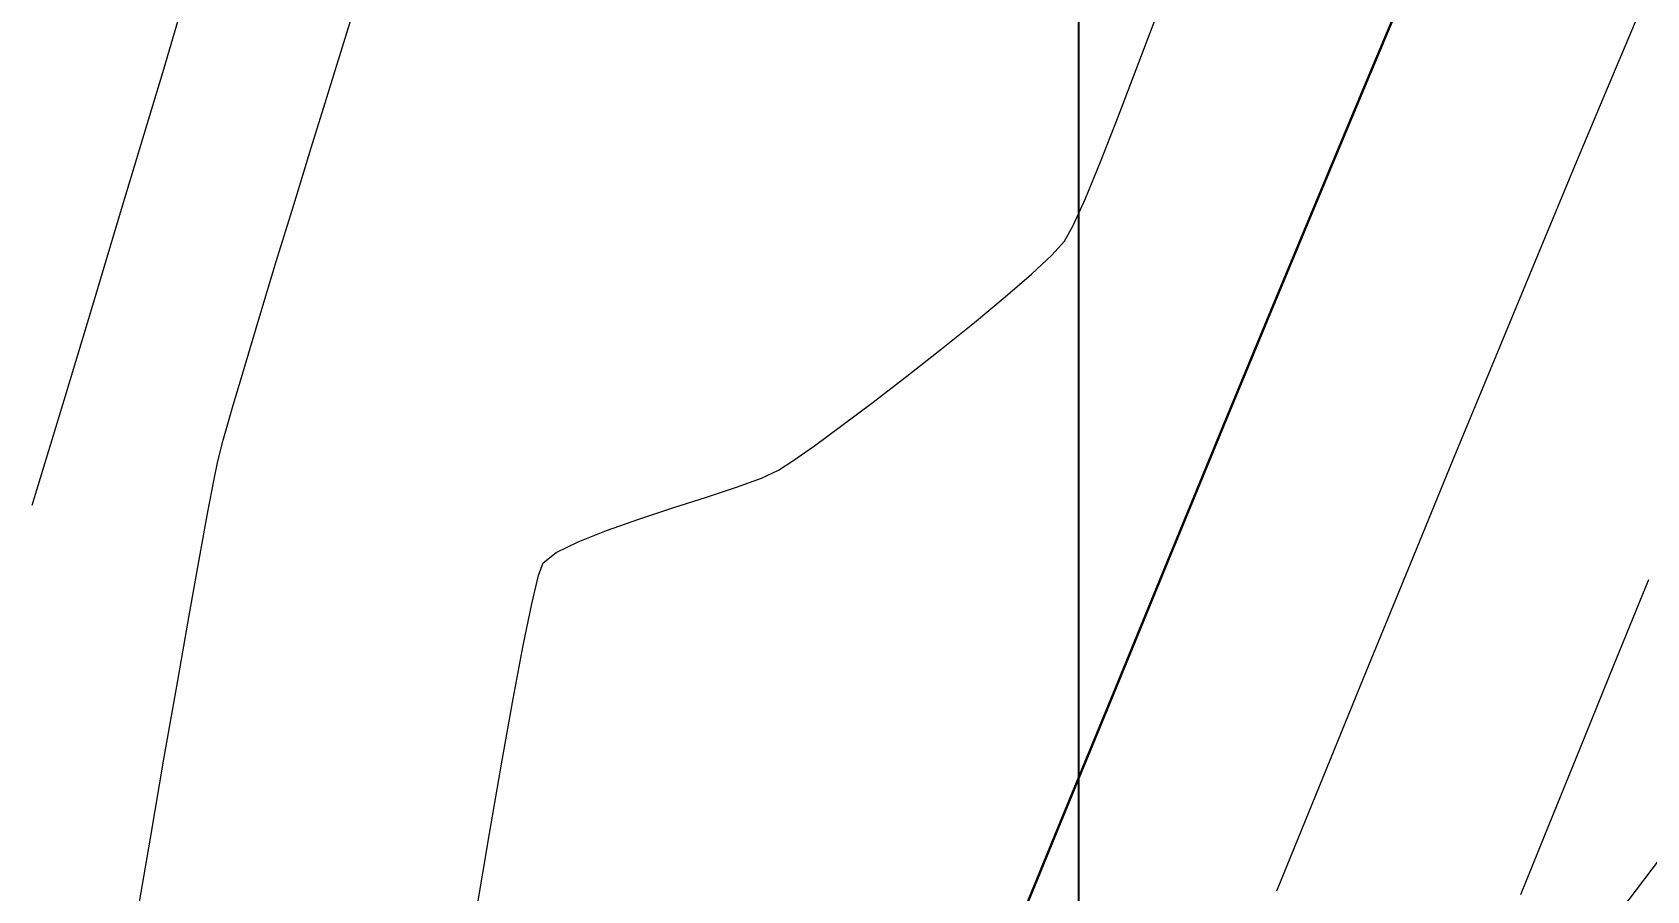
# Model space of a CAD drawing. Header units: millimetres. Extents: x 736950 to 740938, y 8500595 to 8502163.
# Drawn here: x 738059.5 to 738122, y 8501310.9 to 8501344.2 of the extents above; entities that cross this region are included whole.
import ezdxf

# ---------------------------------------------------------------- set-up
doc = ezdxf.new("R2010")
doc.units = ezdxf.units.MM
for name, color, linetype, lineweight in [('CAMINO ACTUAL', 1, 'Continuous', 13), ('CONT-MJR', 80, 'Continuous', 30), ('CONT-MNR', 96, 'Continuous', 15), ('COTAS', 40, 'Continuous', 5), ('pista', 251, 'Continuous', 5)]:
    doc.layers.add(name, color=color, linetype=linetype, lineweight=lineweight)
doc.layers.add('Cuadricula Coordenadas', color=5, linetype='Continuous')
doc.styles.add('COTAS', font='arial.ttf')
doc.dimstyles.new('Copy of GenDist', dxfattribs={"dimtxt": 2, "dimasz": 2, "dimexe": 0.18, "dimexo": 0.0625, "dimgap": 1, "dimtad": 2, "dimdec": 3, "dimzin": 1, "dimdsep": 46, "dimtxsty": 'COTAS', "dimcen": 0.09, "dimadec": 3, "dimazin": 0, "dimtfac": 1, "dimtdec": 3, "dimtofl": 0, "dimtmove": 0, "dimatfit": 3, "dimfxl": 1, "dimtolj": 1, "dimtzin": 0, "dimarcsym": 0})

# ---------------------------------------------------------------- blocks, each defined once
blk = doc.blocks.new('*D157')
at = {"layer": 'COTAS', "color": 0, "lineweight": -2, "transparency": 16777216}
for p, q in [((738169.7117402977, 8501324.95614536), (738169.4360799836, 8501325.810938135)), ((737996.2726181126, 8501269.778691178), (738167.5878572729, 8501325.025780309)), ((737994.5895635025, 8501268.481364962), (737994.3139031883, 8501269.336157737))]:
    blk.add_line(p, q, dxfattribs=at)
at = {"layer": 'COTAS', "color": 0, "transparency": 16777216}
for points in [[(738167.4855496674, 8501325.34302511), (738167.6901648785, 8501324.708535507), (738169.4913260904, 8501325.639625942)], [(737996.1703105071, 8501270.09593598), (737996.3749257182, 8501269.461446375), (737994.3691492951, 8501269.164845545)]]:
    blk.add_solid(points, dxfattribs=at)
at = {"layer": 'Defpoints', "color": 0, "transparency": 16777216}
for p in [(738169.4913260904, 8501325.639625942), (738169.7309229737, 8501324.89666196), (737994.6087461784, 8501268.421881562)]:
    blk.add_point(p, dxfattribs=at)
at = {"layer": 'COTAS', "color": 0, "transparency": 16777216, "insert": (738081.3096925169, 8501299.326479118), "char_height": 2, "attachment_point": 5, "rotation": 17.873882615968956, "style": 'COTAS'}
blk.add_mtext('\\A1;184.003', dxfattribs=at)

msp = doc.modelspace()

# ---------------------------------------------------------------- hatches: boundary and pattern name
at = {"layer": 'pista'}
h = msp.add_hatch(dxfattribs=at)
h.set_pattern_fill('HONEY', color=256, scale=3, angle=9.94991650582834, style=0)
h.set_pattern_definition([(9.94991650582834, (1479841.21072825, -18.49207214638591), (0.4979252195647159, 0.4170677100899267), [0.375, -0.75]), (129.9499165058283, (1479841.21072825, -18.49207214638591), (-0.6101538418184378, 0.222682034283025), [0.3749999999999999, -0.7499999999999998]), (69.94991650582834, (1479841.21072825, -18.49207214638591), (-0.112228622253722, 0.6397497443729518), [-0.75, 0.375])])
h.paths.add_polyline_path([(737744.7999806425, 8501250.923935566), (737743.4751223363, 8501250.754223157), (737756.465848178, 8501242.026572531), (737763.5739612179, 8501242.006896213), (737770.002546867, 8501243.455222024), (737769.8468594846, 8501244.342704736), (737763.4750639071, 8501242.907173423), (737756.7405500773, 8501242.925815564)])
h.paths.add_polyline_path([(737794.2809870465, 8501256.017245878), (737809.7820272583, 8501263.709828075), (737823.391616501, 8501273.483615467), (737837.0791595323, 8501280.557800073), (737851.5530432165, 8501285.77819753), (737870.8510758049, 8501293.050216693, -0.9976846880626209), (737871.0089264096, 8501292.63424804), (737865.2748787645, 8501289.581801567, 0.7845063948290762), (737866.1540430214, 8501286.121818589), (737883.2588851704, 8501291.348365877), (737897.4188924351, 8501296.516943583), (737903.2981396064, 8501301.44146652, -0.5512150924587264), (737904.1219025984, 8501301.177325813), (737906.855912117, 8501297.98174819, 0.5618964424650519), (737910.2738656431, 8501298.536066804), (737914.22079628, 8501308.558674501), (737925.6412323939, 8501300.72656757, 0.340189525830376), (737928.7023693406, 8501300.894137181), (737936.9171069289, 8501306.117412793, -0.358727273887905), (737938.1716059428, 8501305.962964654), (737943.1732157968, 8501301.051021611, 0.3417074120720416), (737946.0555081918, 8501300.709858142), (737955.8779356404, 8501307.072689936), (737971.8320576148, 8501314.464803053), (737988.5677626224, 8501323.411181662), (738023.1375471824, 8501336.282937778), (738044.4246208373, 8501357.728329657), (738061.4456776979, 8501362.208386911), (738078.9085143938, 8501363.070318012), (738112.0997810266, 8501372.051506756), (738118.6561313582, 8501373.365123207), (738128.3493353954, 8501376.976906104), (738155.2251721952, 8501366.826195797), (738176.6167526407, 8501363.543890122), (738193.8053773039, 8501353.328603027), (738204.7313956148, 8501340.877429372), (738207.705198212, 8501335.751671141), (738214.35685511, 8501331.742925933), (738229.9282901662, 8501313.374534177), (738233.5603594936, 8501308.186787868), (738234.53883727, 8501308.358438132), (738230.6417003467, 8501313.924784988), (738214.9478837823, 8501332.43754055), (738208.3676942562, 8501336.403214611), (738205.4657963786, 8501341.405035153), (738194.387784551, 8501354.029418997), (738176.9261677533, 8501364.406946706), (738155.4549153853, 8501367.70147717), (738128.3514754312, 8501377.93815071), (738118.4090486554, 8501374.233504975), (738111.8936108743, 8501372.928085677), (738078.7671659255, 8501363.964436961), (738061.3074614278, 8501363.102660457), (738043.958527311, 8501358.536303693), (738022.6381405202, 8501337.057350922), (737988.196920163, 8501324.233464561), (737971.4304040315, 8501315.270615296), (737955.4419368334, 8501307.862588815), (737945.5806043665, 8501301.47455489, -0.3391433520832071), (737943.8038299843, 8501301.693147572), (737938.8116631231, 8501306.59581691, 0.3560082385246841), (737936.4342009705, 8501306.876887502), (737928.158540546, 8501301.61487459, -0.3502196171718997), (737926.1502499409, 8501301.468794718), (737914.5128481541, 8501309.44969617, 0.4302069892023044), (737913.4330382891, 8501309.014522241), (737909.4507249827, 8501298.90206584, -0.5704007069138802), (737907.5397775185, 8501298.566836312), (737904.9064502402, 8501301.644734057, 0.4931454261128044), (737902.7202336333, 8501302.131411942), (737896.9620044216, 8501297.308254998), (737882.9728831241, 8501292.20205278), (737866.0373022418, 8501287.027224885, -0.7384715771871906), (737865.6977918843, 8501288.787355538), (737871.5108758068, 8501291.881875956, 0.9119586051647783), (737870.5337161538, 8501293.892406015), (737851.2416702455, 8501286.62264278), (737836.7183275839, 8501281.384406622), (737822.9200107896, 8501274.252970394), (737809.3164408724, 8501264.483505804), (737793.8201376351, 8501256.79327439), (737778.9884914039, 8501246.402265295), (737769.846859484, 8501244.34270474), (737770.0025468671, 8501243.455222024), (737779.3594973255, 8501245.563292695)])
h.paths.add_polyline_path([(738260.5182952256, 8501271.251537092), (738234.538837269, 8501308.358438132), (738233.56035949, 8501308.186787868), (738259.6897886079, 8501270.86568047), (738269.3749442189, 8501234.589470252), (738274.5057655985, 8501215.583008338), (738279.7983711922, 8501189.602392923), (738280.7089290785, 8501189.641305126), (738275.382018582, 8501215.790318219), (738270.2441657205, 8501234.822827347)])

# ---------------------------------------------------------------- linework, layer by layer
at = {"layer": 'CAMINO ACTUAL'}
msp.add_lwpolyline([(738093.8761718919, 8501235.46064126), (738093.9013649912, 8501263.021458106), (738108.246504098, 8501293.376162551), (738130.6927590324, 8501322.971834073), (738156.0281694944, 8501333.182252103), (738181.8628178234, 8501325.055443931), (738207.9830106231, 8501315.289604774), (738229.969835605, 8501314.273574755)], dxfattribs=at)
at = {"layer": 'CONT-MJR', "extrusion": (0.9212305842310113, -0.3890169799345388, 0), "elevation": -2627195.935014654}
msp.add_lwpolyline([(8118834.340822438, 3570.000000000006), (8118838.218060375, 3570.000000000006)], dxfattribs=at)
at = {"layer": 'CONT-MJR', "extrusion": (0.9224885328286346, -0.3860244898962671, 0), "elevation": -2600827.246865102}
msp.add_lwpolyline([(8127315.385673956, 3570.00000000001), (8127319.802163528, 3570.00000000001)], dxfattribs=at)
at = {"layer": 'CONT-MJR', "elevation": 3570}
msp.add_lwpolyline([(738107.600616608, 8501333.773526348), (738109.4648795468, 8501338.257245362)], dxfattribs=at)
at = {"layer": 'CONT-MJR', "extrusion": (0.9240123946037453, -0.3823625172773251, 0), "elevation": -2568570.810339301}
msp.add_lwpolyline([(8137557.262313843, 3570.000000000012), (8137562.457595071, 3570.000000000012)], dxfattribs=at)
at = {"layer": 'CONT-MJR', "extrusion": (0.9245090523217463, -0.381160087332274, 0), "elevation": -2557981.971959448}
msp.add_lwpolyline([(8140886.55787403, 3570.00000000001), (8140891.992668516, 3570.00000000001)], dxfattribs=at)
at = {"layer": 'CONT-MJR', "extrusion": (0.9249026413489609, -0.3802040294706454, 0), "elevation": -2549563.704908905}
msp.add_lwpolyline([(8143521.34162497, 3570), (8143526.916002342, 3570)], dxfattribs=at)
at = {"layer": 'CONT-MJR', "extrusion": (0.9252224374814235, -0.3794251456887556, 0), "elevation": -2542706.123596054}
msp.add_lwpolyline([(8145659.521241357, 3570.00000000001), (8145665.135267801, 3570.00000000001)], dxfattribs=at)
at = {"layer": 'CONT-MJR', "extrusion": (0.9254876632796858, -0.3787777516131415, 0), "elevation": -2537006.66056322}
msp.add_lwpolyline([(8147430.894077823, 3570.000000000004), (8147436.447817231, 3570.000000000004)], dxfattribs=at)
at = {"layer": 'CONT-MNR', "extrusion": (0.9552956752317528, -0.2956521146271567, 0), "elevation": -1808363.718980947}
msp.add_lwpolyline([(8339509.336638051, 3572), (8339511.103899245, 3572)], dxfattribs=at)
at = {"layer": 'CONT-MNR'}
for points, elevation in [([(738120.6695981381, 8501342.485014644), (738121.8993186163, 8501345.388184791)], 3569), ([(738101.497578222, 8501340.828812873), (738102.2209857199, 8501342.7142758)], 3571), ([(738061.852138614, 8501333.731361622), (738062.8940264564, 8501337.18556813)], 3573), ([(738099.438900743, 8501336.078100754), (738099.7815514639, 8501336.684768578)], 3571), ([(738098.9497922837, 8501335.539779374), (738099.438900743, 8501336.078100754)], 3571), ([(738068.2833514643, 8501333.188944928), (738068.9212263532, 8501335.288018918)], 3572), ([(738098.1631182531, 8501334.804886052), (738098.9497922837, 8501335.539779374)], 3571), ([(738116.152698051, 8501331.639277548), (738117.7662993465, 8501335.53554151)], 3569), ([(738097.143578343, 8501333.921117736), (738098.1631182531, 8501334.804886052)], 3571), ([(738114.4711135013, 8501327.56202134), (738116.152698051, 8501331.639277548)], 3569), ([(738066.865698197, 8501328.373673871), (738067.2267497563, 8501329.6420028)], 3572), ([(738066.5142109435, 8501326.870284481), (738066.6545963412, 8501327.56179917)], 3572), ([(738087.7095384405, 8501326.911797889), (738088.368050365, 8501327.215105325)], 3571), ([(738088.368050365, 8501327.215105325), (738088.9213284211, 8501327.572783422)], 3571), ([(738066.2747870653, 8501325.599556297), (738066.5142109435, 8501326.870284481)], 3572), ([(738086.7472756858, 8501326.560020253), (738087.7095384405, 8501326.911797889)], 3571), ([(738080.610505798, 8501324.446643181), (738081.7068914163, 8501324.881101482)], 3571), ([(738079.2603483674, 8501323.634565067), (738079.764221864, 8501324.027582813)], 3571), ([(738065.550467443, 8501321.596986137), (738065.9492356005, 8501323.818746291)], 3572), ([(738079.0745294552, 8501323.136744853), (738079.2603483674, 8501323.634565067)], 3571), ([(738111.023948675, 8501319.164610224), (738112.7515342062, 8501323.378792394)], 3569), ([(738065.0913934858, 8501319.003407506), (738065.550467443, 8501321.596986137)], 3572), ([(738064.5849246233, 8501316.10714207), (738065.0913934858, 8501319.003407506)], 3572), ([(738077.1777969779, 8501313.162208766), (738077.6509629596, 8501315.921880186)], 3571)]:
    msp.add_lwpolyline(points, dxfattribs=dict(at, elevation=elevation))
at = {"layer": 'CONT-MNR', "extrusion": (0.9582652634868463, -0.285880542874966, 0), "elevation": -1723106.844318844}
msp.add_lwpolyline([(8357539.732136915, 3573.00000000001), (8357541.752741884, 3573.00000000001)], dxfattribs=at)
at = {"layer": 'CONT-MNR', "extrusion": (0.9348956802377013, -0.3549226212470626, 0), "elevation": -2327270.262296985}
msp.add_lwpolyline([(8209837.754817237, 3571.00000000001), (8209839.896486803, 3571.00000000001)], dxfattribs=at)
at = {"layer": 'CONT-MNR', "extrusion": (0.9553292052658748, -0.2955437523719154, 0), "elevation": -1807417.746634895}
msp.add_lwpolyline([(8339712.366749975, 3572.000000000002), (8339714.407888859, 3572.000000000002)], dxfattribs=at)
at = {"layer": 'CONT-MNR', "extrusion": (0.9578186580830401, -0.2873733081342184, 0), "elevation": -1736126.977030104}
msp.add_lwpolyline([(8354842.111616361, 3573.000000000003), (8354844.743669021, 3573.000000000003)], dxfattribs=at)
at = {"layer": 'CONT-MNR', "extrusion": (0.9222011946996093, -0.386710429772218, 0), "elevation": -2606862.042684954}
msp.add_lwpolyline([(8125383.569201434, 3569.000000000013), (8125387.157595109, 3569.000000000013)], dxfattribs=at)
at = {"layer": 'CONT-MNR', "extrusion": (0.9554912966954656, -0.2950192907916663, 0), "elevation": -1802839.484503051}
msp.add_lwpolyline([(8340701.050818089, 3572), (8340703.271552705, 3572)], dxfattribs=at)
at = {"layer": 'CONT-MNR', "extrusion": (0.9306864612999036, -0.3658178655465899, 0), "elevation": -2423001.285419167}
msp.add_lwpolyline([(8182091.713475293, 3571), (8182093.526673046, 3571)], dxfattribs=at)
at = {"layer": 'CONT-MNR', "extrusion": (0.9575624874174014, -0.2882257495280378, 0), "elevation": -1743562.941626496}
msp.add_lwpolyline([(8353290.312616281, 3573.00000000001), (8353293.473774087, 3573.00000000001)], dxfattribs=at)
at = {"layer": 'CONT-MNR', "extrusion": (0.9557711404562512, -0.2941114194841079, 0), "elevation": -1794914.817763411}
msp.add_lwpolyline([(8342407.718815431, 3572), (8342410.024865392, 3572)], dxfattribs=at)
at = {"layer": 'CONT-MNR', "extrusion": (0.9247073234642275, -0.3806788225415548, 0), "elevation": -2553752.527422332}
msp.add_lwpolyline([(8142228.396636295, 3571), (8142229.919717823, 3571)], dxfattribs=at)
at = {"layer": 'CONT-MNR', "extrusion": (0.9231797315910244, -0.3843685512363416, 0), "elevation": -2586230.661995321}
msp.add_lwpolyline([(8131969.914340734, 3569), (8131973.857508111, 3569)], dxfattribs=at)
at = {"layer": 'CONT-MNR', "extrusion": (0.9115086184771427, -0.4112809726232064, 0), "elevation": -2823653.708128713}
msp.add_lwpolyline([(8052608.052791931, 3571.000000000004), (8052609.202667017, 3571.000000000004)], dxfattribs=at)
at = {"layer": 'CONT-MNR', "extrusion": (0.9561888079490183, -0.2927506849744942, 0), "elevation": -1783038.486793733}
msp.add_lwpolyline([(8344951.837273138, 3572.000000000013), (8344954.134361095, 3572.000000000013)], dxfattribs=at)
at = {"layer": 'CONT-MNR', "extrusion": (0.638343301728087, -0.7697517971001331, 0), "elevation": -6072757.695900839}
msp.add_lwpolyline([(5994919.62403037, 3571.000000000004), (5994921.167003187, 3571.000000000004)], dxfattribs=at)
at = {"layer": 'CONT-MNR', "extrusion": (0.9572789342775033, -0.289166114869166, 0), "elevation": -1751766.583057899}
msp.add_lwpolyline([(8351566.200278752, 3573.000000000013), (8351570.172611316, 3573.000000000013)], dxfattribs=at)
at = {"layer": 'CONT-MNR', "extrusion": (0.9577077077246193, -0.2877428479821088, 0), "elevation": -1739344.139639062}
msp.add_lwpolyline([(8354164.194485313, 3572.000000000006), (8354166.190844496, 3572.000000000006)], dxfattribs=at)
at = {"layer": 'CONT-MNR', "extrusion": (0.6267130531669545, -0.7792501196600191, 0), "elevation": -6162090.337746328}
msp.add_lwpolyline([(5903056.025408335, 3571), (5903057.682350774, 3571)], dxfattribs=at)
at = {"layer": 'CONT-MNR', "extrusion": (0.6175506386285554, -0.7865311238148579, 0), "elevation": -6230751.299902026}
msp.add_lwpolyline([(5830535.677860756, 3571.000000000003), (5830537.368753033, 3571.000000000003)], dxfattribs=at)
at = {"layer": 'CONT-MNR', "extrusion": (0.9591624151407853, -0.2828559021503632, 0), "elevation": -1696724.921620769}
msp.add_lwpolyline([(8362922.542601272, 3572.000000000003), (8362924.247227653, 3572.000000000003)], dxfattribs=at)
at = {"layer": 'CONT-MNR', "extrusion": (0.6094115705552515, -0.7928540456309608, 0), "elevation": -6290511.942117802}
msp.add_lwpolyline([(5766008.029079532, 3571), (5766009.673778856, 3571)], dxfattribs=at)
at = {"layer": 'CONT-MNR', "extrusion": (0.9571917732780304, -0.2894545027614182, 0), "elevation": -1754282.593785973}
msp.add_lwpolyline([(8351033.80923513, 3573.00000000001), (8351038.063635944, 3573.00000000001)], dxfattribs=at)
at = {"layer": 'CONT-MNR', "extrusion": (0.6011200632308376, -0.7991587261497893, 0), "elevation": -6350230.006294092}
msp.add_lwpolyline([(5700171.106484096, 3571), (5700172.624798164, 3571)], dxfattribs=at)
at = {"layer": 'CONT-MNR', "extrusion": (0.5911083867642821, -0.8065921367685951, 0), "elevation": -6420813.401566373}
msp.add_lwpolyline([(5620543.77199208, 3571.000000000013), (5620545.083735175, 3571.000000000013)], dxfattribs=at)
at = {"layer": 'CONT-MNR', "extrusion": (0.9678183163703299, -0.2516499682060387, 0), "elevation": -1425044.383615371}
msp.add_lwpolyline([(8413474.97793627, 3572.000000000012), (8413475.81680725, 3572.000000000012)], dxfattribs=at)
at = {"layer": 'CONT-MNR', "extrusion": (-0.5759292593831107, 0.8174995340588408, 0), "elevation": 6524744.323812474}
msp.add_lwpolyline([(-5499550.642046356, 3571.000000000013), (-5499551.667135266, 3571.000000000013)], dxfattribs=at)
at = {"layer": 'CONT-MNR', "extrusion": (0.9249057573956224, -0.3801964491370613, 0), "elevation": -2549488.22808164}
msp.add_lwpolyline([(8143550.785723182, 3569), (8143555.308593659, 3569)], dxfattribs=at)
at = {"layer": 'CONT-MNR', "extrusion": (0.3150399695446161, -0.9490784043425113, 0), "elevation": -7835898.619995617}
msp.add_lwpolyline([(3378758.616249907, 3571.000000000013), (3378759.852928379, 3571.000000000013)], dxfattribs=at)
at = {"layer": 'CONT-MNR', "extrusion": (0.306829009437847, -0.9517646552417198, 0), "elevation": -7864795.706265341}
msp.add_lwpolyline([(3310935.890886603, 3571.00000000001), (3310937.249245679, 3571.00000000001)], dxfattribs=at)
at = {"layer": 'CONT-MNR', "extrusion": (0.983697587384586, -0.1798306330238124, 0), "elevation": -802764.7502717867}
msp.add_lwpolyline([(8495458.596940208, 3572.00000000001), (8495460.407262847, 3572.00000000001)], dxfattribs=at)
at = {"layer": 'CONT-MNR', "extrusion": (0.3305173882084145, -0.9437999025703956, 0), "elevation": -7779600.756456702}
msp.add_lwpolyline([(3506437.13906598, 3571.000000000002), (3506438.467926628, 3571.000000000002)], dxfattribs=at)
at = {"layer": 'CONT-MNR', "extrusion": (0.3119691512619095, -0.9500922316601289, 0), "elevation": -7846784.0307191}
msp.add_lwpolyline([(3353398.13241272, 3571.000000000013), (3353399.521396534, 3571.000000000013)], dxfattribs=at)
at = {"layer": 'CONT-MNR', "extrusion": (0.4437525751040836, -0.8961493469776645, 0), "elevation": -7290931.179758201}
msp.add_lwpolyline([(4433914.127758945, 3571.000000000004), (4433915.072114858, 3571.000000000004)], dxfattribs=at)
at = {"layer": 'CONT-MNR', "extrusion": (0.9718246219350851, -0.2357051212865963, 0), "elevation": -1286521.98348021}
msp.add_lwpolyline([(8435763.039323013, 3571.000000000013), (8435764.161096128, 3571.000000000013)], dxfattribs=at)
at = {"layer": 'CONT-MNR', "extrusion": (0.9256739373849119, -0.3783222986374375, 0), "elevation": -2532979.686892833}
msp.add_lwpolyline([(8148697.572697624, 3568.000000000013), (8148701.160188571, 3568.000000000013)], dxfattribs=at)
at = {"layer": 'CONT-MNR', "extrusion": (0.9794034711136604, -0.2019129534490385, 0), "elevation": -993650.0940572941}
msp.add_lwpolyline([(8475250.347467566, 3571.00000000001), (8475251.993903553, 3571.00000000001)], dxfattribs=at)
at = {"layer": 'CONT-MNR', "extrusion": (0.9826353500842776, -0.1855472143815402, 0), "elevation": -852134.3217936957}
msp.add_lwpolyline([(8490644.285038544, 3571), (8490646.386423722, 3571)], dxfattribs=at)
at = {"layer": 'CONT-MNR', "extrusion": (0.9259539845701061, -0.3776363574376068, 0), "elevation": -2526941.572853212}
msp.add_lwpolyline([(8150568.598598648, 3568.000000000013), (8150572.035930118, 3568.000000000013)], dxfattribs=at)
at = {"layer": 'CONT-MNR', "extrusion": (0.9255744294662251, -0.3785656819077396, 0), "elevation": -2535130.99679198}
msp.add_lwpolyline([(8148022.633163656, 3569), (8148027.138599145, 3569)], dxfattribs=at)
at = {"layer": 'CONT-MNR', "extrusion": (0.9844413503245109, -0.1757134820417997, 0), "elevation": -767201.6632126425}
msp.add_lwpolyline([(8498737.119738933, 3571.000000000013), (8498739.605694504, 3571.000000000013)], dxfattribs=at)
at = {"layer": 'CONT-MNR', "extrusion": (0.9262129526951408, -0.3770007510068764, 0), "elevation": -2521346.932026097}
msp.add_lwpolyline([(8152297.799741323, 3568.000000000002), (8152301.015139137, 3568.000000000002)], dxfattribs=at)
at = {"layer": 'CONT-MNR', "extrusion": (0.9853899921561844, -0.1703131332529443, 0), "elevation": -720604.3274314577}
msp.add_lwpolyline([(8502810.727910278, 3572.00000000001), (8502813.904135527, 3572.00000000001)], dxfattribs=at)
at = {"layer": 'CONT-MNR', "extrusion": (0.9258355842255622, -0.3779265417798968, 0), "elevation": -2529504.704478171}
msp.add_lwpolyline([(8149766.661211601, 3569.000000000013), (8149771.036751008, 3569.000000000013)], dxfattribs=at)
at = {"layer": 'CONT-MNR', "extrusion": (0.9264653033857615, -0.3763801822922255, 0), "elevation": -2515885.01819342}
msp.add_lwpolyline([(8153982.137319133, 3568), (8153985.059008543, 3568)], dxfattribs=at)
at = {"layer": 'CONT-MNR', "extrusion": (0.9857317546820263, -0.1683238183130761, 0), "elevation": -703440.2958852751}
msp.add_lwpolyline([(8504244.57434965, 3572), (8504247.91627712, 3572)], dxfattribs=at)
at = {"layer": 'CONT-MNR', "extrusion": (0.9864678814310733, -0.1639546245303559, 0), "elevation": -665740.1776109008}
msp.add_lwpolyline([(8507280.507807335, 3571), (8507283.551066313, 3571)], dxfattribs=at)
at = {"layer": 'Cuadricula Coordenadas', "color": 8}
msp.add_line((738100, 8500595.507225098), (738100, 8502130.641312934), dxfattribs=at)

# ---------------------------------------------------------------- dimensions: what is measured, and where the dimension line sits
at = {"layer": 'COTAS'}
dim = msp.add_aligned_dim(p1=(737994.6087461784, 8501268.421881562), p2=(738169.7309229737, 8501324.89666196), distance=0.7806421370546339, dimstyle='Copy of GenDist', dxfattribs=at)
dim.commit()
dim.dimension.update_dxf_attribs({"geometry": '*D157', "text_midpoint": (738081.3096925169, 8501299.326479118)})

doc.saveas('drawing.dxf')
